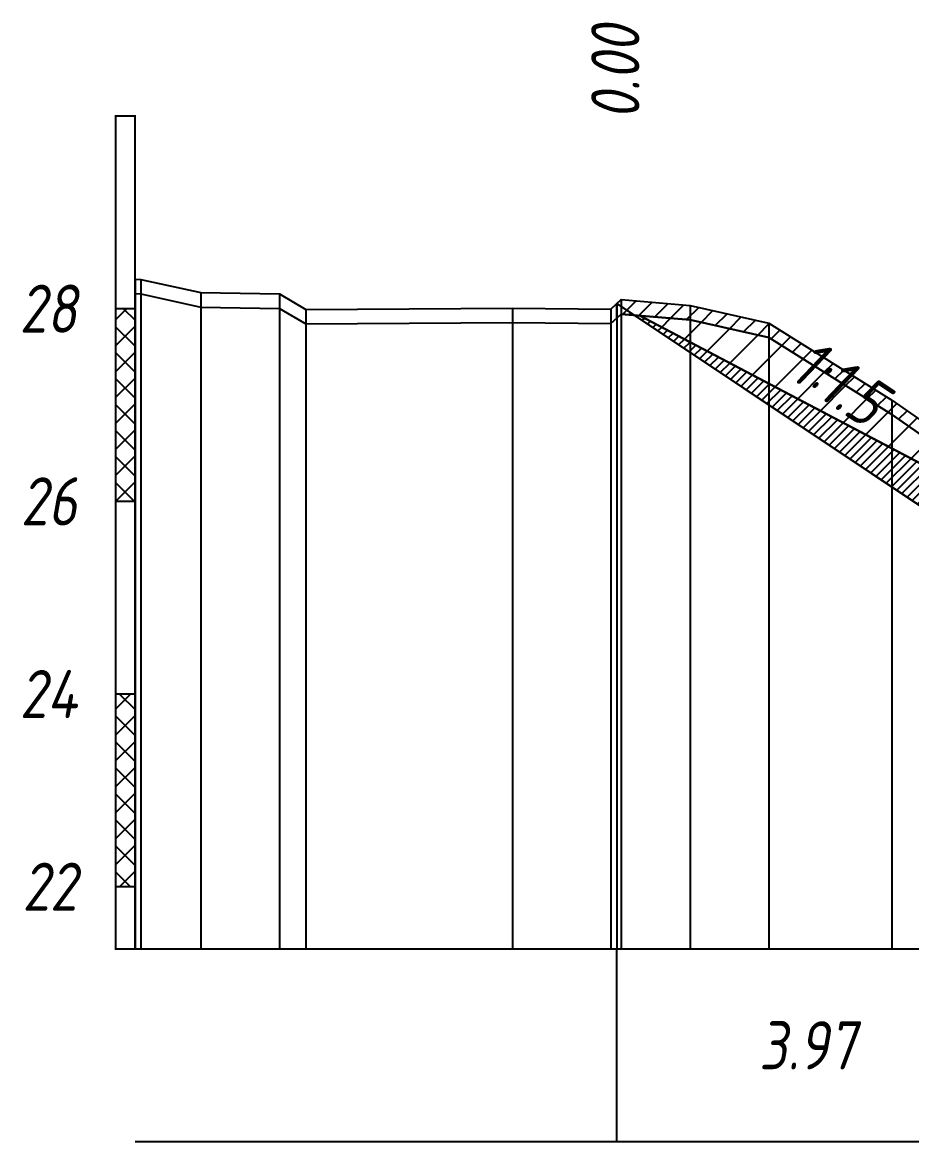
# Model space of a CAD drawing. Extents: x -717 to 1451, y -133302 to 233.
# Drawn here: x -339.6 to -293.5, y -108341 to -108282.9 of the extents above; entities that cross this region are included whole.
import ezdxf
from ezdxf.enums import TextEntityAlignment as Align

# ---------------------------------------------------------------- set-up
doc = ezdxf.new("R2010")
doc.units = 0
for name, color, linetype in [('Код_514', 1, 'Continuous'), ('Контур_0', 7, 'Continuous'), ('Контур_508', 7, 'Continuous'), ('Контур_512', 7, 'Continuous'), ('Контур_513', 7, 'Continuous'), ('Контур_818', 7, 'Continuous'), ('Красный поперечник', 1, 'Continuous'), ('Линейка абсолютных высот', 7, 'Continuous'), ('Объём_2650', 7, 'Continuous'), ('Объём_2663', 7, 'Continuous'), ('Рабочие отметки', 7, 'Continuous'), ('Таблица', 7, 'Continuous'), ('Уклоны проезжей части', 7, 'Continuous'), ('Черный поперечник', 3, 'Continuous')]:
    doc.layers.add(name, color=color, linetype=linetype)
for name, color, linetype, true_color in [('Контур_2570', 7, 'Continuous', 0x80ff00), ('Контур_2741', 4, 'Continuous', 0x00ffff), ('Контур_2742', 4, 'Continuous', 0x00ffff), ('Контур_2743', 4, 'Continuous', 0x00ffff), ('Контур_2744', 7, 'Continuous', 0xa4ffff), ('Контур_2750', 4, 'Continuous', 0x00ffff), ('Контур_2751', 4, 'Continuous', 0x00ffff), ('Контур_2752', 4, 'Continuous', 0x00ffff), ('Контур_707', 4, 'Continuous', 0x00ffff), ('Объём_2570', 7, 'Continuous', 0x80ff00), ('Объём_2600', 7, 'Continuous', 0x808000), ('Объём_2620', 2, 'Continuous', 0xffff00)]:
    doc.layers.add(name, color=color, linetype=linetype, true_color=true_color)
doc.styles.add('М', font='romand.shx', dxfattribs={"width": 0.8, "oblique": 10, "height": 2.5})
pattern_1 = [(45.0000013, (-413.77, 0), (-0.6735192404, 0.673519211), []), (135.0000003, (-413.77, 0), (-0.673519222, -0.67351923), [])]

msp = doc.modelspace()

# ---------------------------------------------------------------- hatches: boundary and pattern name
at = {"layer": 'Линейка абсолютных высот'}
h = msp.add_hatch(dxfattribs=at)
h.set_pattern_fill('ANSI37', scale=0.3, style=0)
h.set_pattern_definition(pattern_1)
h.paths.add_polyline_path([(-333.77, -108307.77), (-333.77, -108297.77), (-334.77, -108297.77), (-334.77, -108307.77)])
h = msp.add_hatch(dxfattribs=at)
h.set_pattern_fill('ANSI37', scale=0.3, style=0)
h.set_pattern_definition(pattern_1)
h.paths.add_polyline_path([(-333.77, -108327.77), (-333.77, -108317.77), (-334.77, -108317.77), (-334.77, -108327.77)])
at = {"layer": 'Объём_2570'}
h = msp.add_hatch(dxfattribs=at)
h.set_pattern_fill('ANSI31', color=256, scale=0.2)
h.set_pattern_definition([(45, (-413.77, 0), (-0.449012806, 0.449012806), [])])
h.paths.add_polyline_path([(-254.162, -108302.506), (-261.669, -108302.683), (-262.169, -108301.933), (-265.674, -108302.316), (-270.355, -108302.567), (-277.582, -108305.982), (-279.604, -108306.835), (-283.172, -108310.764), (-286.353, -108310.416), (-288.329, -108307.731), (-288.982, -108307.106), (-294.49, -108303.269), (-300.878, -108299.268), (-304.964, -108298.35), (-308.545, -108298.048), (-308.77, -108298.255), (-308.77, -108297.505), (-308.545, -108297.298), (-304.964, -108297.6), (-300.878, -108298.518), (-294.49, -108302.519), (-288.982, -108306.356), (-288.329, -108306.981), (-286.353, -108309.666), (-283.172, -108310.014), (-279.604, -108306.085), (-277.582, -108305.232), (-270.355, -108301.817), (-265.674, -108301.566), (-262.169, -108301.183), (-261.669, -108301.933), (-254.162, -108301.756)])
at = {"layer": 'Объём_2600'}
h = msp.add_hatch(dxfattribs=at)
h.set_pattern_fill('HONEY', color=5, scale=0.3)
h.set_pattern_definition([(0, (-413.77, 0), (1.42875, 0.8248891935), [0.9525, -1.905]), (120, (-413.77, 0), (-1.428749997, 0.824889199), [0.9525, -1.905]), (60, (-413.77, 0), (3e-09, 1.6497783924), [-1.905, 0.9525])])
h.paths.add_polyline_path([(-308.77, -108297.505), (-307.87, -108298.105), (-308.545, -108298.048), (-308.77, -108298.255)])
h = msp.add_hatch(dxfattribs=at)
h.set_pattern_fill('ANSI31', color=6, scale=0.4)
h.set_pattern_definition([(45, (-413.77, 0), (-0.898025612, 0.898025612), [])])
h.paths.add_polyline_path([(-304.964, -108298.35), (-300.878, -108299.268), (-294.49, -108303.269), (-288.982, -108307.106), (-288.329, -108307.731), (-287.688, -108308.602), (-307.584, -108298.129)])
at = {"layer": 'Объём_2620'}
h = msp.add_hatch(dxfattribs=at)
h.set_pattern_fill('ANSI31', color=2, scale=0.1)
h.set_pattern_definition([(45, (-413.77, 0), (-0.224506403, 0.224506403), [])])
h.paths.add_polyline_path([(-293.702, -108305.436), (-287.688, -108308.602), (-286.353, -108310.416), (-285.488, -108310.51), (-285.488, -108310.962), (-286.635, -108311.727), (-289.24, -108311.727), (-292.688, -108309.428), (-292.688, -108308.227), (-307.87, -108298.105), (-307.584, -108298.129)])

# ---------------------------------------------------------------- linework, layer by layer
at = {"layer": 'Код_514'}
msp.add_line((-308.77, -108341), (-308.77, -108331), dxfattribs=at)
at = {"layer": 'Контур_0', "flags": 128}
msp.add_lwpolyline([(-288.938, -108310.727), (-308.77, -108297.505), (-308.77, -108297.505), (-308.77, -108297.505), (-308.77, -108297.505), (-308.77, -108297.505), (-308.77, -108297.505), (-308.77, -108297.505), (-308.77, -108297.505), (-308.77, -108297.505), (-308.77, -108297.505), (-308.77, -108297.505), (-308.77, -108297.505), (-308.77, -108297.505)], dxfattribs=at)
at = {"layer": 'Контур_2570', "flags": 128}
msp.add_lwpolyline([(-333.77, -108296.984), (-333.468, -108297.004), (-330.358, -108297.684), (-326.282, -108297.753), (-324.913, -108298.554), (-314.187, -108298.485), (-309.075, -108298.536), (-308.545, -108298.048), (-304.964, -108298.35), (-300.878, -108299.268), (-294.49, -108303.269), (-288.982, -108307.106), (-288.329, -108307.731), (-286.353, -108310.416), (-283.172, -108310.764), (-279.604, -108306.835), (-277.582, -108305.982), (-270.355, -108302.567), (-265.674, -108302.316), (-262.169, -108301.933), (-261.669, -108302.683), (-254.162, -108302.506)], dxfattribs=at)
at = {"layer": 'Контур_2741', "flags": 128}
msp.add_lwpolyline([(-308.77, -108297.505), (-308.77, -108297.505)], dxfattribs=at)
at = {"layer": 'Контур_2742', "flags": 128}
msp.add_lwpolyline([(-308.77, -108297.505), (-308.77, -108297.505)], dxfattribs=at)
at = {"layer": 'Контур_2743', "flags": 128}
msp.add_lwpolyline([(-308.77, -108297.505), (-308.77, -108297.505)], dxfattribs=at)
at = {"layer": 'Контур_2744', "flags": 128}
msp.add_lwpolyline([(-308.77, -108297.505), (-308.77, -108297.505)], dxfattribs=at)
msp.add_lwpolyline([(-308.77, -108297.505), (-308.77, -108297.505)], dxfattribs=at)
msp.add_lwpolyline([(-308.77, -108297.505), (-308.77, -108297.505)], dxfattribs=at)
msp.add_lwpolyline([(-308.77, -108297.505), (-308.77, -108297.505)], dxfattribs=at)
msp.add_lwpolyline([(-308.77, -108297.505), (-308.77, -108297.505)], dxfattribs=at)
msp.add_lwpolyline([(-308.77, -108297.505), (-308.77, -108297.505)], dxfattribs=at)
at = {"layer": 'Контур_2750', "flags": 128}
msp.add_lwpolyline([(-308.77, -108297.505), (-308.77, -108297.505)], dxfattribs=at)
at = {"layer": 'Контур_2751', "flags": 128}
msp.add_lwpolyline([(-308.77, -108297.505), (-308.77, -108297.505)], dxfattribs=at)
at = {"layer": 'Контур_2752', "flags": 128}
msp.add_lwpolyline([(-308.77, -108297.505), (-308.77, -108297.505)], dxfattribs=at)
at = {"layer": 'Контур_508', "flags": 128}
msp.add_lwpolyline([(-308.77, -108297.505), (-292.688, -108308.227), (-292.688, -108309.428), (-289.24, -108311.727), (-288.938, -108311.727), (-286.938, -108311.727), (-286.635, -108311.727), (-285.488, -108310.962), (-285.488, -108309.76), (-278.494, -108305.097), (-254.162, -108304.368), (-254.162, -108301.993), (-206.662, -108301.043)], dxfattribs=at)
at = {"layer": 'Контур_512', "flags": 128}
msp.add_lwpolyline([(-308.77, -108297.505), (-292.688, -108308.227), (-292.688, -108309.428), (-289.24, -108311.727), (-288.938, -108311.727), (-286.938, -108311.727), (-286.635, -108311.727), (-285.488, -108310.962), (-285.488, -108309.76), (-278.494, -108305.097), (-254.162, -108304.368)], dxfattribs=at)
at = {"layer": 'Контур_513', "flags": 128}
msp.add_lwpolyline([(-308.77, -108297.505), (-292.688, -108308.227), (-292.688, -108309.428), (-289.24, -108311.727), (-288.938, -108311.727), (-286.938, -108311.727), (-286.635, -108311.727), (-285.488, -108310.962), (-285.488, -108309.76), (-278.494, -108305.097), (-254.162, -108304.368), (-254.162, -108301.993), (-206.662, -108301.043)], dxfattribs=at)
at = {"layer": 'Контур_707', "flags": 128}
msp.add_lwpolyline([(-288.938, -108310.727), (-308.77, -108297.505)], dxfattribs=at)
at = {"layer": 'Контур_818', "flags": 128}
msp.add_lwpolyline([(-308.77, -108298.255), (-308.545, -108298.048), (-304.964, -108298.35), (-300.878, -108299.268), (-294.49, -108303.269), (-288.982, -108307.106), (-288.329, -108307.731), (-286.353, -108310.416), (-283.172, -108310.764), (-279.604, -108306.835), (-277.582, -108305.982), (-270.355, -108302.567), (-265.674, -108302.316), (-262.169, -108301.933), (-261.669, -108302.683), (-254.162, -108302.506)], dxfattribs=at)
at = {"layer": 'Красный поперечник'}
for q in [(-308.77, -108331), (-288.938, -108310.727)]:
    msp.add_line((-308.77, -108297.505), q, dxfattribs=at)
at = {"layer": 'Линейка абсолютных высот', "color": 7, "const_width": 0.1, "flags": 128}
for points in [[(-333.77, -108297.77), (-333.77, -108287.77), (-334.77, -108287.77), (-334.77, -108297.77), (-333.77, -108297.77)], [(-333.77, -108307.77), (-333.77, -108297.77), (-334.77, -108297.77), (-334.77, -108307.77), (-333.77, -108307.77)], [(-333.77, -108317.77), (-333.77, -108307.77), (-334.77, -108307.77), (-334.77, -108317.77), (-333.77, -108317.77)], [(-333.77, -108327.77), (-333.77, -108317.77), (-334.77, -108317.77), (-334.77, -108327.77), (-333.77, -108327.77)], [(-333.77, -108331), (-333.77, -108327.77), (-334.77, -108327.77), (-334.77, -108331), (-333.77, -108331)]]:
    msp.add_lwpolyline(points, dxfattribs=at)
at = {"layer": 'Объём_2570', "flags": 128}
msp.add_lwpolyline([(-288.982, -108307.106), (-294.49, -108303.269), (-300.878, -108299.268), (-304.964, -108298.35), (-308.545, -108298.048), (-308.77, -108298.255), (-308.77, -108297.505), (-308.545, -108297.298), (-304.964, -108297.6), (-300.878, -108298.518), (-294.49, -108302.519), (-288.982, -108306.356)], dxfattribs=at)
at = {"layer": 'Объём_2600', "color": 5, "flags": 128}
msp.add_lwpolyline([(-308.77, -108297.505), (-307.87, -108298.105), (-308.545, -108298.048), (-308.77, -108298.255), (-308.77, -108297.505), (-308.77, -108297.505)], dxfattribs=at)
at = {"layer": 'Объём_2620', "flags": 128}
msp.add_lwpolyline([(-293.702, -108305.436), (-287.688, -108308.602), (-286.353, -108310.416), (-285.488, -108310.51), (-285.488, -108310.962), (-286.635, -108311.727), (-289.24, -108311.727), (-292.688, -108309.428), (-292.688, -108308.227), (-307.87, -108298.105), (-307.584, -108298.129), (-293.702, -108305.436), (-293.702, -108305.436)], dxfattribs=at)
at = {"layer": 'Объём_2650', "color": 6, "flags": 128}
msp.add_lwpolyline([(-304.964, -108298.35), (-300.878, -108299.268), (-294.49, -108303.269), (-288.982, -108307.106), (-288.329, -108307.731), (-287.688, -108308.602), (-307.584, -108298.129), (-304.964, -108298.35), (-304.964, -108298.35)], dxfattribs=at)
at = {"layer": 'Объём_2663', "flags": 128}
msp.add_lwpolyline([(-288.938, -108310.727), (-308.77, -108297.505)], dxfattribs=at)
at = {"layer": 'Таблица'}
for p, q in [((-333.77, -108331), (-93.074, -108331)), ((-333.77, -108341), (-93.074, -108341))]:
    msp.add_line(p, q, dxfattribs=at)
at = {"layer": 'Черный поперечник', "color": 7}
for p, q in [((-333.77, -108296.234), (-333.77, -108331)), ((-333.468, -108296.254), (-333.468, -108331)), ((-330.358, -108296.934), (-330.358, -108331)), ((-326.282, -108297.003), (-326.282, -108331)), ((-324.913, -108297.804), (-324.913, -108331)), ((-314.187, -108297.735), (-314.187, -108331)), ((-309.075, -108297.786), (-309.075, -108331)), ((-308.545, -108297.298), (-308.545, -108331)), ((-304.964, -108297.6), (-304.964, -108331)), ((-300.878, -108298.518), (-300.878, -108331)), ((-294.49, -108302.519), (-294.49, -108331))]:
    msp.add_line(p, q, dxfattribs=at)
at = {"layer": 'Черный поперечник', "flags": 128}
msp.add_lwpolyline([(-333.77, -108296.234), (-333.468, -108296.254), (-330.358, -108296.934), (-326.282, -108297.003), (-324.913, -108297.804), (-314.187, -108297.735), (-309.075, -108297.786), (-308.545, -108297.298), (-304.964, -108297.6), (-300.878, -108298.518), (-294.49, -108302.519), (-288.982, -108306.356), (-288.329, -108306.981), (-286.353, -108309.666), (-283.172, -108310.014), (-279.604, -108306.085), (-277.582, -108305.232), (-270.355, -108301.817), (-265.674, -108301.566), (-262.169, -108301.183), (-261.669, -108301.933), (-242.989, -108301.493), (-206.662, -108300.716)], dxfattribs=at)

# ---------------------------------------------------------------- texts
at = {"layer": 'Код_514', "style": 'М', "oblique": 10, "width": 0.8}
msp.add_text('3.97', height=2.5, dxfattribs=at).set_placement((-298.854, -108336), align=Align.MIDDLE_CENTER)
at = {"layer": 'Линейка абсолютных высот', "style": 'М', "oblique": 10, "width": 0.8}
for s, p in [('28', (-336.77, -108297.77)), ('26', (-336.77, -108307.77)), ('24', (-336.77, -108317.77)), ('22', (-336.77, -108327.77))]:
    msp.add_text(s, height=2.5, dxfattribs=at).set_placement(p, align=Align.MIDDLE_RIGHT)
at = {"layer": 'Рабочие отметки', "color": 1, "style": 'М', "oblique": 10, "width": 0.8}
msp.add_text('0.00', height=2.5, rotation=90, dxfattribs=at).set_placement((-308.848, -108287.936), align=Align.MIDDLE_LEFT)
at = {"layer": 'Уклоны проезжей части', "color": 1, "style": 'М', "oblique": 10, "width": 0.8}
msp.add_text('1:1.5', height=2.5, rotation=326.30994, dxfattribs=at).set_placement((-298.299, -108303.284), align=Align.BOTTOM_CENTER)

doc.saveas('drawing.dxf')
